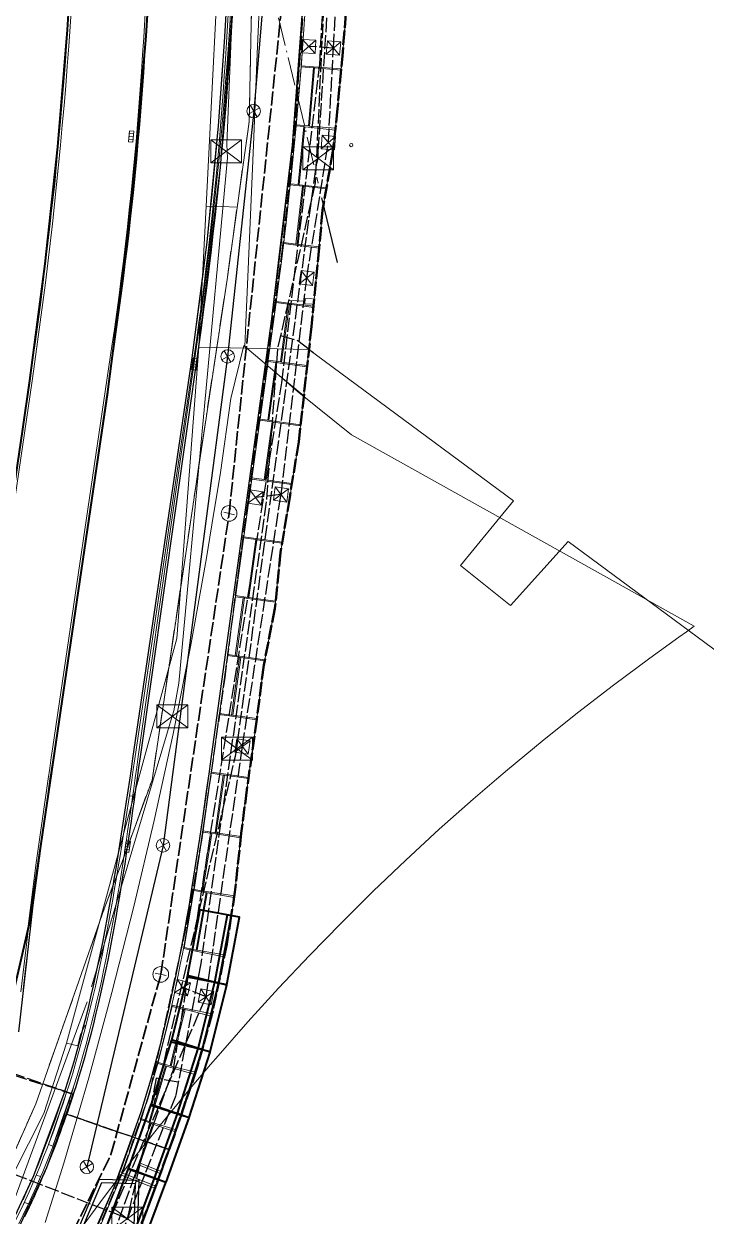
# Model space of a CAD drawing. Header units: metres. Extents: x 105014 to 106600, y 111320 to 118425.
# Drawn here: x 105698.1 to 105759.1, y 113807.8 to 113914.2 of the extents above; entities that cross this region are included whole.
import ezdxf

# ---------------------------------------------------------------- set-up
doc = ezdxf.new("R2010")
doc.units = ezdxf.units.M
doc.linetypes.add('DASHDOT', pattern=[3.556, 2.54, -0.508, 0, -0.508])
doc.linetypes.add('DASHED', pattern=[1.524, 1.27, -0.254])
for name, color, linetype, lineweight in [('00-BASE-LIMITE', 7, 'DASHED', 50), ('00-BASE-UE', 42, 'DASHED', 25), ('10-PAV-CALZADA-BRT', 12, 'CONTINUOUS', 30), ('10-PAV-CALZADA-MIXTA', 8, 'CONTINUOUS', 30), ('10-PAV-ESTACION-TM', 1, 'CONTINUOUS', 40), ('10-PAV-SARDINEL', 252, 'CONTINUOUS', 13), ('20-EP-ZONA-DURA', 253, 'CONTINUOUS', 13), ('20-EP-ZONA-VERDE', 84, 'CONTINUOUS', 13), ('30-RED-ENEL-NODOS', 11, 'CONTINUOUS', 13), ('30-RED-ENEL-PROY', 1, 'DASHED', 25), ('30-RED-ETB-CAMARA', 151, 'CONTINUOUS', 13), ('30-RED-ETB-EXIST', 145, 'CONTINUOUS', 13), ('30-RED-ETB-PROY', 5, 'DASHED', 25), ('30-RED-MOVISTAR-PROY', 4, 'DASHED', 25), ('30-RED-VANTI-EXIST', 52, 'CONTINUOUS', 13), ('30-RED-VANTI-PROY', 2, 'DASHED', 25), ('30-RED-VANTI-RETIRO', 8, 'DASHDOT', 13), ('35-RH-ACUE-DOMICILIARIA', 152, 'CONTINUOUS', 9), ('35-RH-ACUE-MENOR-EXIST', 151, 'CONTINUOUS', 13), ('35-RH-ACUE-MENOR-PROY', 5, 'DASHED', 25), ('35-RH-ACUE-PJ-POZOS', 30, 'CONTINUOUS', 30), ('35-RH-PLUV-COLECTOR', 96, 'CONTINUOUS', 30), ('35-RH-PLUV-NODOS', 94, 'CONTINUOUS', 13), ('35-RH-PLUV-RETIRO', 8, 'DASHDOT', 13), ('36-RH-SAN-COLECTOR-PROY', 6, 'DASHED', 35), ('36-RH-SAN-POZOS', 216, 'CONTINUOUS', 13), ('50-EST-MURO-CONTENCION', 34, 'CONTINUOUS', 40), ('60-PREDIAL-LOTE', 42, 'CONTINUOUS', 13)]:
    doc.layers.add(name, color=color, linetype=linetype, lineweight=lineweight)

# ---------------------------------------------------------------- blocks, each defined once
blk = doc.blocks.new('CAM_ETB_T_13')
for p, q in [((-1.375, -1.025), (1.375, 1.025)), ((-1.375, 1.025), (1.375, -1.025))]:
    blk.add_line(p, q)
blk.add_lwpolyline([(-1.375, -1.025), (1.375, -1.025), (1.375, 1.025), (-1.375, 1.025)], close=True)
blk = doc.blocks.new('CAJA_ENEL')
for p, q in [((-0.6, -0.6), (0.6, 0.6)), ((-0.6, 0.6), (0.6, -0.6))]:
    blk.add_line(p, q)
blk.add_lwpolyline([(-0.6, -0.6), (0.6, -0.6), (0.6, 0.6), (-0.6, 0.6)], close=True)
blk = doc.blocks.new('POSTE')
blk.add_circle((0, 0), 0.15)
blk = doc.blocks.new('POZO_SAN')
for p, q in [((-0.5, 0), (0.5, 0)), ((0, -0.5), (0, 0.5))]:
    blk.add_line(p, q)
blk.add_circle((0, 0), 0.7)
blk = doc.blocks.new('SUMIDERO')
for p, q in [((-0.25, -0.2), (-0.25, 0.2)), ((0, -0.2), (0, 0.2)), ((0.25, -0.2), (0.25, 0.2))]:
    blk.add_line(p, q)
blk.add_lwpolyline([(-0.5, -0.2), (0.5, -0.2), (0.5, 0.2), (-0.5, 0.2)], close=True)
blk = doc.blocks.new('POZO_PLUV')
for p, q in [((-0.42, -0.42), (0.42, 0.42)), ((-0.42, 0.42), (0.42, -0.42))]:
    blk.add_line(p, q)
blk.add_circle((0, 0), 0.6)

msp = doc.modelspace()

# ---------------------------------------------------------------- linework, layer by layer
at = {"layer": '00-BASE-LIMITE'}
msp.add_lwpolyline([(105727.1429, 113918.1135), (105726.6053, 113911.6335), (105726.1461, 113906.6219), (105725.7383, 113902.8387), (105724.8101, 113897.5447), (105724.5071, 113894.1951), (105723.8253, 113887.1743), (105722.6783, 113876.8771), (105721.8709, 113871.9149), (105721.0553, 113867.0123), (105720.5553, 113862.0175), (105719.5629, 113856.9483), (105718.9413, 113852.1437), (105718.0449, 113845.8215), (105717.5511, 113841.9709), (105716.9811, 113836.6931), (105716.6519, 113834.5839), (105716.2593, 113832.0679), (105714.9609, 113825.9069), (105713.5601, 113820.9167), (105711.5219, 113814.8881), (105709.6445, 113809.7547), (105707.6327, 113804.4377)], dxfattribs=at)
at = {"layer": '00-BASE-UE'}
for points in [[(105727.1429, 113918.1135), (105726.6053, 113911.6335), (105726.1461, 113906.6219), (105725.7383, 113902.8387), (105724.8101, 113897.5447), (105724.5071, 113894.1951), (105723.8253, 113887.1743), (105722.6783, 113876.8771), (105721.8709, 113871.9149), (105721.0553, 113867.0123), (105720.5553, 113862.0175), (105719.5629, 113856.9483), (105718.9413, 113852.1437), (105718.0449, 113845.8215), (105717.5511, 113841.9709), (105716.9811, 113836.6931), (105716.6519, 113834.5839), (105716.2593, 113832.0679), (105714.9609, 113825.9069), (105713.5601, 113820.9167), (105711.5219, 113814.8881), (105711.1043, 113813.7463), (105707.8509, 113814.8687), (105701.9857, 113816.8921), (105701.9427, 113816.9069), (105702.5373, 113818.6903), (105689.0263, 113823.3099)], [(105697.1671, 113820.4127), (105701.7799, 113818.9333), (105702.5373, 113818.6903), (105701.9427, 113816.9069), (105701.9857, 113816.8921), (105707.8509, 113814.8687), (105711.1043, 113813.7463), (105710.4341, 113811.9139), (105709.6445, 113809.7547), (105707.6327, 113804.4377)]]:
    msp.add_lwpolyline(points, dxfattribs=at)
at = {"layer": '10-PAV-CALZADA-BRT'}
for points in [[(105697.6935, 113824.2553), (105698.9661, 113835.5368), (105700.5033, 113846.7853), (105700.6453, 113847.7407), (105700.7865, 113848.6955), (105700.9277, 113849.6517), (105706.1985, 113885.3823), (105707.4977, 113895.2651), (105708.485, 113905.184), (105709.0377, 113912.9345), (105709.3913, 113918.9298)], [(105716.38, 113918.5322), (105716.0255, 113912.5223), (105715.4983, 113905.0559), (105714.4775, 113894.6893), (105713.1235, 113884.3609), (105707.8527, 113848.6297), (105707.7111, 113847.6711), (105707.5693, 113846.7115), (105707.4267, 113845.7525), (105707.2827, 113844.7911), (105707.1373, 113843.8289), (105706.9901, 113842.8657), (105706.8407, 113841.9015), (105706.6887, 113840.9365), (105706.5337, 113839.9709), (105706.3757, 113839.0045), (105706.2141, 113838.0373), (105706.0485, 113837.0697), (105705.8789, 113836.1015), (105705.7045, 113835.1329), (105705.5253, 113834.1641), (105705.3407, 113833.1949), (105705.1505, 113832.2257), (105704.9545, 113831.2563), (105704.7521, 113830.2869), (105704.5431, 113829.3179), (105704.3271, 113828.3491), (105704.1039, 113827.3807), (105703.8727, 113826.4127), (105703.6339, 113825.4455), (105703.3865, 113824.4793), (105703.1305, 113823.5139), (105702.8655, 113822.5497), (105702.5911, 113821.5869), (105702.3069, 113820.6257), (105702.0129, 113819.6663), (105701.7115, 113818.7179), (105699.0019, 113811.4031), (105695.692, 113804.3396)], [(105702.2923, 113917.4565), (105700.8668, 113899.8544), (105698.6725, 113882.3315), (105693.5575, 113847.6563)]]:
    msp.add_lwpolyline(points, dxfattribs=at)
at = {"layer": '10-PAV-CALZADA-MIXTA'}
for points in [[(105723.2638, 113918.9027), (105722.0794, 113903.3392), (105720.2589, 113887.8373), (105714.7423, 113847.9323), (105714.6765, 113847.4701), (105714.1065, 113843.4969), (105713.8117, 113841.4905), (105713.2969, 113838.1411), (105712.8541, 113835.4411), (105712.2773, 113832.1947), (105711.7203, 113829.3373), (105711.0281, 113826.1295), (105710.3249, 113823.2031), (105709.4707, 113820.0243), (105708.5815, 113817.0721), (105706.1745, 113810.3752), (105703.2793, 113803.8744), (105691.5191, 113785.2879)], [(105696.9613, 113805.1458), (105700.1888, 113812.1383), (105702.8067, 113819.3811), (105703.0915, 113820.3059), (105703.3667, 113821.2337), (105703.6325, 113822.1643), (105703.8893, 113823.0973), (105704.1373, 113824.0327), (105704.3769, 113824.9703), (105704.6083, 113825.9101), (105704.8319, 113826.8515), (105705.0479, 113827.7949), (105705.2569, 113828.7397), (105705.4589, 113829.6863), (105705.6543, 113830.6341), (105705.8435, 113831.5831), (105706.0267, 113832.5333), (105706.2043, 113833.4847), (105706.3767, 113834.4369), (105706.5441, 113835.3901), (105706.7069, 113836.3441), (105706.8653, 113837.2987), (105707.0197, 113838.2541), (105707.1705, 113839.2099), (105707.3181, 113840.1663), (105707.4627, 113841.1233), (105707.6045, 113842.0805), (105707.7441, 113843.0381), (105707.8817, 113843.9961), (105708.0175, 113844.9543), (105708.1521, 113845.9125), (105708.2857, 113846.8711), (105708.4187, 113847.8297), (105708.5489, 113848.7726), (105708.5512, 113848.7883), (105713.7543, 113885.3385), (105715.6816, 113901.3319), (105716.9203, 113917.3933)]]:
    msp.add_lwpolyline(points, dxfattribs=at)
at = {"layer": '10-PAV-ESTACION-TM'}
msp.add_lwpolyline([(105695.3293, 113819.8207), (105688.5539, 113821.5799), (105691.2331, 113831.8989), (105698.0433, 113877.9922), (105698.6851, 113882.3353), (105700.0509, 113892.743), (105701.1732, 113903.1797), (105702.0515, 113913.6398), (105702.6851, 113924.1177), (105705.6877, 113975.0209), (105706.3231, 113985.7911), (105706.3237, 113985.8021), (105713.3115, 113985.3899), (105712.6755, 113974.6087), (105709.6729, 113923.7023), (105709.0156, 113913.0763), (105708.118, 113902.4681), (105706.9805, 113891.8829), (105705.6037, 113881.3261), (105705.596, 113881.2736), (105704.8585, 113876.2769), (105698.5826, 113833.7524), (105695.3293, 113819.8207)], close=True, dxfattribs=at)
at = {"layer": '10-PAV-SARDINEL'}
for points in [[(105697.8662, 113827.8228), (105698.5826, 113833.7524), (105698.5069, 113833.4281), (105698.5371, 113833.6827), (105698.7677, 113835.5616), (105699.0056, 113837.4395), (105699.2509, 113839.3166), (105699.5036, 113841.1927), (105699.7636, 113843.0677), (105700.0309, 113844.9417), (105700.3055, 113846.8145), (105700.4475, 113847.7701), (105700.5887, 113848.7248), (105700.7298, 113849.6809), (105706.0006, 113885.4113), (105706.2206, 113886.9283), (105706.4333, 113888.4461), (105706.6386, 113889.9648), (105706.8365, 113891.4847), (105707.0248, 113892.981), (105707.027, 113893.0053), (105707.0284, 113893.0156), (105707.2102, 113894.5269), (105707.386, 113896.0498), (105707.5544, 113897.5728), (105707.7155, 113899.0969), (105707.8691, 113900.6218), (105708.0154, 113902.1474), (105708.1542, 113903.6738), (105708.2857, 113905.2007), (105708.4115, 113906.7487), (105708.5295, 113908.2973), (105708.64, 113909.8464), (105708.7428, 113911.3962), (105708.8381, 113912.9466), (105709.1916, 113918.9416)], [(105709.3913, 113918.9298), (105709.0377, 113912.9345), (105708.9424, 113911.3834), (105708.8395, 113909.8327), (105708.7289, 113908.2826), (105708.6108, 113906.733), (105708.485, 113905.184), (105708.3534, 113903.6561), (105708.2145, 113902.1288), (105708.0681, 113900.6022), (105707.9144, 113899.0764), (105707.7532, 113897.5513), (105707.5847, 113896.027), (105707.4088, 113894.5035), (105707.2255, 113892.9809), (105707.0348, 113891.4593), (105706.8368, 113889.9385), (105706.6314, 113888.4188), (105706.4186, 113886.9), (105706.1985, 113885.3823), (105700.9277, 113849.6517), (105700.7865, 113848.6955), (105700.6453, 113847.7407), (105700.5033, 113846.7853), (105700.2288, 113844.9131), (105699.9616, 113843.0398), (105699.7017, 113841.1656), (105699.4491, 113839.2903), (105699.2039, 113837.414), (105698.9661, 113835.5368), (105698.9661, 113835.5368), (105698.7356, 113833.6587), (105698.5125, 113831.7797), (105698.2967, 113829.8998), (105698.0883, 113828.0191)], [(105716.5797, 113918.5204), (105716.2252, 113912.5103), (105716.1335, 113911.0154), (105716.035, 113909.5207), (105715.9294, 113908.0265), (105715.817, 113906.5328), (105715.6977, 113905.0395), (105715.5623, 113903.4416), (105715.419, 113901.8443), (105715.2677, 113900.2479), (105715.1086, 113898.6522), (105714.9416, 113897.0573), (105714.7667, 113895.4632), (105714.5839, 113893.87), (105714.3932, 113892.2777), (105714.1945, 113890.6864), (105713.988, 113889.0962), (105713.7737, 113887.5069), (105713.5514, 113885.9188), (105713.3214, 113884.332), (105708.0506, 113848.6005), (105707.909, 113847.6419), (105707.7672, 113846.6822), (105707.6245, 113845.723), (105707.4805, 113844.7614), (105707.3351, 113843.7989), (105707.1878, 113842.8353), (105707.0383, 113841.8707), (105706.8863, 113840.9051), (105706.7312, 113839.9389), (105706.5731, 113838.9719), (105706.4113, 113838.004), (105706.2456, 113837.0356), (105706.0758, 113836.0666), (105705.9013, 113835.097), (105705.7219, 113834.1272), (105705.5371, 113833.157), (105705.3467, 113832.1867), (105705.1504, 113831.2161), (105704.9478, 113830.2454), (105704.7385, 113829.2751), (105704.5222, 113828.3049), (105704.2986, 113827.335), (105704.0671, 113826.3655), (105703.8279, 113825.3968), (105703.58, 113824.4289), (105703.3236, 113823.4618), (105703.0581, 113822.4958), (105702.7832, 113821.5312), (105702.4984, 113820.5681), (105702.2038, 113819.6067), (105701.9018, 113818.6564), (105701.6378, 113817.8532), (105701.3666, 113817.0526), (105701.0882, 113816.2544), (105700.8027, 113815.4587), (105700.5099, 113814.6657), (105700.2101, 113813.8754), (105699.903, 113813.0877), (105699.589, 113812.3029), (105699.2678, 113811.5209), (105698.9396, 113810.7419), (105698.6044, 113809.9659), (105698.2621, 113809.1928), (105697.913, 113808.423)], [(105698.0796, 113809.2746), (105698.4211, 113810.046), (105698.7556, 113810.8203), (105699.0831, 113811.5977), (105699.4036, 113812.378), (105699.717, 113813.1611), (105700.0234, 113813.9471), (105700.3226, 113814.7358), (105700.6148, 113815.5271), (105700.8997, 113816.3211), (105701.1775, 113817.1176), (105701.4481, 113817.9165), (105701.7115, 113818.7179), (105702.0129, 113819.6663), (105702.3069, 113820.6257), (105702.5911, 113821.5869), (105702.8655, 113822.5497), (105703.1305, 113823.5139), (105703.3865, 113824.4793), (105703.6339, 113825.4455), (105703.8727, 113826.4127), (105704.1039, 113827.3807), (105704.3271, 113828.3491), (105704.5431, 113829.3179), (105704.7521, 113830.2869), (105704.9545, 113831.2563), (105705.1505, 113832.2257), (105705.3407, 113833.1949), (105705.5253, 113834.1641), (105705.7045, 113835.1329), (105705.8789, 113836.1015), (105706.0485, 113837.0697), (105706.2141, 113838.0373), (105706.3757, 113839.0045), (105706.5337, 113839.9709), (105706.6887, 113840.9365), (105706.8407, 113841.9015), (105706.9901, 113842.8657), (105707.1373, 113843.8289), (105707.2827, 113844.7911), (105707.4267, 113845.7525), (105707.5693, 113846.7115), (105707.7111, 113847.6711), (105707.8527, 113848.6297), (105713.1235, 113884.3609), (105713.3534, 113885.947), (105713.5755, 113887.5341), (105713.7897, 113889.1224), (105713.9961, 113890.7117), (105714.1946, 113892.302), (105714.3852, 113893.8933), (105714.5679, 113895.4855), (105714.7427, 113897.0786), (105714.9096, 113898.6725), (105715.0686, 113900.2672), (105715.2198, 113901.8627), (105715.363, 113903.459), (105715.4983, 113905.0559), (105715.6176, 113906.5482), (105715.7299, 113908.041), (105715.8354, 113909.5343), (105715.9339, 113911.0281), (105716.0255, 113912.5223), (105716.38, 113918.5322)], [(105693.5575, 113847.6563), (105698.6725, 113882.3315), (105698.9264, 113884.0793), (105699.1727, 113885.8281), (105699.4113, 113887.578), (105699.6422, 113889.329), (105699.8655, 113891.0809), (105700.0811, 113892.8338), (105700.2891, 113894.5877), (105700.4893, 113896.3424), (105700.6819, 113898.098), (105700.8668, 113899.8544), (105701.044, 113901.6116), (105701.2135, 113903.3695), (105701.3753, 113905.1282), (105701.5295, 113906.8876), (105701.6759, 113908.6476), (105701.8146, 113910.4083), (105701.9456, 113912.1695), (105702.0689, 113913.9314), (105702.1844, 113915.6937)], [(105702.384, 113915.6811), (105702.2685, 113913.9179), (105702.1451, 113912.1551), (105702.014, 113910.3931), (105701.8753, 113908.6315), (105701.7288, 113906.8706), (105701.5745, 113905.1103), (105701.4127, 113903.3508), (105701.2431, 113901.592), (105701.0658, 113899.8339), (105700.8808, 113898.0767), (105700.6881, 113896.3202), (105700.4878, 113894.5646), (105700.2797, 113892.8098), (105700.064, 113891.0561), (105699.8406, 113889.3033), (105699.6096, 113887.5515), (105699.3708, 113885.8007), (105699.1244, 113884.051), (105698.8704, 113882.3025), (105693.7554, 113847.6271)], [(105698.061, 113807.8212), (105698.2664, 113808.2569), (105698.4683, 113808.6914), (105698.669, 113809.1293), (105698.8663, 113809.5659), (105699.0623, 113810.0059), (105699.2549, 113810.4446), (105699.4462, 113810.8867), (105699.6341, 113811.3274), (105699.8206, 113811.7716), (105700.0038, 113812.2143), (105700.1856, 113812.6604), (105700.3639, 113813.1047), (105700.541, 113813.553), (105700.7147, 113813.9996), (105700.8869, 113814.4494), (105701.0558, 113814.8978), (105701.2231, 113815.3495), (105701.3872, 113815.7997), (105701.5497, 113816.2531), (105701.709, 113816.705), (105701.8666, 113817.1602), (105702.021, 113817.6138), (105702.1738, 113818.0706), (105702.3234, 113818.5258), (105702.4713, 113818.9842), (105702.6158, 113819.4408), (105702.9002, 113820.3642), (105703.1747, 113821.2896), (105703.4401, 113822.2188), (105703.6963, 113823.1495), (105703.9438, 113824.0831), (105704.1829, 113825.019), (105704.4139, 113825.9571), (105704.6371, 113826.8969), (105704.8528, 113827.8388), (105705.0615, 113828.7822), (105705.2632, 113829.7274), (105705.4583, 113830.6739), (105705.6473, 113831.6216), (105705.8302, 113832.5706), (105706.0077, 113833.5213), (105706.1798, 113834.472), (105706.3471, 113835.4242), (105706.5097, 113836.3773), (105706.668, 113837.331), (105706.8222, 113838.2857), (105706.9729, 113839.2408), (105707.1204, 113840.1965), (105707.2649, 113841.1529), (105707.4067, 113842.1096), (105707.5462, 113843.0668), (105707.6837, 113844.0244), (105707.8195, 113844.9823), (105707.954, 113845.9402), (105708.0876, 113846.8987), (105708.2206, 113847.8572), (105708.3509, 113848.8008), (105708.3533, 113848.8169), (105713.5563, 113885.3665), (105713.7914, 113887.0453), (105714.0189, 113888.7249), (105714.2388, 113890.4055), (105714.4511, 113892.087), (105714.6558, 113893.7695), (105714.8529, 113895.453), (105715.0422, 113897.1371), (105715.2242, 113898.8224), (105715.3984, 113900.5083), (105715.565, 113902.195), (105715.7239, 113903.8825), (105715.8753, 113905.5706), (105716.019, 113907.2595), (105716.155, 113908.9489), (105716.2834, 113910.639), (105716.4042, 113912.3296), (105716.5173, 113914.0207), (105716.6228, 113915.7123)], [(105716.8224, 113915.7003), (105716.7169, 113914.0078), (105716.6037, 113912.3157), (105716.4829, 113910.6242), (105716.3544, 113908.9333), (105716.2183, 113907.2429), (105716.0745, 113905.5532), (105715.9231, 113903.8641), (105715.764, 113902.1758), (105715.5973, 113900.4882), (105715.423, 113898.8013), (105715.2411, 113897.1153), (105715.0515, 113895.4301), (105714.8543, 113893.7458), (105714.6495, 113892.0624), (105714.4371, 113890.3799), (105714.2171, 113888.6984), (105713.9895, 113887.0179), (105713.7543, 113885.3385), (105708.5512, 113848.7883), (105708.5489, 113848.7726), (105708.4187, 113847.8297), (105708.2857, 113846.8711), (105708.1521, 113845.9125), (105708.0175, 113844.9543), (105707.8817, 113843.9961), (105707.7441, 113843.0381), (105707.6045, 113842.0805), (105707.4627, 113841.1233), (105707.3181, 113840.1663), (105707.1705, 113839.2099), (105707.0197, 113838.2541), (105706.8653, 113837.2987), (105706.7069, 113836.3441), (105706.5441, 113835.3901), (105706.3767, 113834.4369), (105706.2043, 113833.4847), (105706.0267, 113832.5333), (105705.8435, 113831.5831), (105705.6543, 113830.6341), (105705.4589, 113829.6863), (105705.2569, 113828.7397), (105705.0479, 113827.7949), (105704.8319, 113826.8515), (105704.6083, 113825.9101), (105704.3769, 113824.9703), (105704.1373, 113824.0327), (105703.8893, 113823.0973), (105703.6325, 113822.1643), (105703.3667, 113821.2337), (105703.0915, 113820.3059), (105702.8067, 113819.3811), (105702.6617, 113818.9233), (105702.5135, 113818.4639), (105702.3636, 113818.0076), (105702.2105, 113817.5498), (105702.0558, 113817.0952), (105701.8978, 113816.6391), (105701.7382, 113816.1861), (105701.5753, 113815.7317), (105701.4108, 113815.2805), (105701.2431, 113814.8278), (105701.0738, 113814.3785), (105700.9013, 113813.9276), (105700.7272, 113813.48), (105700.5498, 113813.031), (105700.371, 113812.5854), (105700.1888, 113812.1383), (105700.0052, 113811.6946), (105699.8183, 113811.2495), (105699.63, 113810.8078), (105699.4383, 113810.3647), (105699.2452, 113809.925), (105699.0488, 113809.484), (105698.851, 113809.0464), (105698.6499, 113808.6075), (105698.4475, 113808.1721), (105698.2417, 113807.7354)], [(105705.0407, 113807.6726), (105705.373, 113808.4412), (105705.6987, 113809.2127), (105706.0176, 113809.987), (105706.3298, 113810.764), (105706.6352, 113811.5438), (105706.9338, 113812.3261), (105707.2256, 113813.111), (105707.5105, 113813.8985), (105707.7886, 113814.6884), (105708.0598, 113815.4806), (105708.3241, 113816.2752), (105708.5815, 113817.0721), (105708.8124, 113817.8075), (105709.0376, 113818.5447), (105709.257, 113819.2837), (105709.4707, 113820.0243), (105709.6929, 113820.8167), (105709.9093, 113821.6106), (105710.12, 113822.4061), (105710.3249, 113823.2031), (105710.5074, 113823.9331), (105710.6854, 113824.6642), (105710.859, 113825.3963), (105711.0281, 113826.1295), (105711.2078, 113826.93), (105711.3831, 113827.7315), (105711.5539, 113828.5339), (105711.7203, 113829.3373), (105711.9116, 113830.2887), (105712.0973, 113831.2411), (105712.2773, 113832.1947), (105712.4752, 113833.2758), (105712.6674, 113834.358), (105712.8541, 113835.4411), (105713.0792, 113836.7905), (105713.2969, 113838.1411), (105713.558, 113839.8152), (105713.8117, 113841.4905), (105713.9602, 113842.4935), (105714.1065, 113843.4969), (105714.3926, 113845.4833), (105714.6765, 113847.4701), (105714.7423, 113847.9323), (105720.2589, 113887.8373), (105720.4925, 113889.5559), (105720.7183, 113891.2755), (105720.9362, 113892.9962), (105721.1464, 113894.7178), (105721.3486, 113896.4403), (105721.5431, 113898.1638), (105721.7297, 113899.8881), (105721.9085, 113901.6133), (105722.0794, 113903.3392), (105722.2424, 113905.0659), (105722.3976, 113906.7934), (105722.545, 113908.5215), (105722.6845, 113910.2503), (105722.8161, 113911.9797), (105722.9398, 113913.7097), (105723.0557, 113915.4402)], [(105723.2553, 113915.4273), (105723.1394, 113913.6959), (105723.0156, 113911.965), (105722.8839, 113910.2347), (105722.7443, 113908.505), (105722.5969, 113906.776), (105722.4416, 113905.0476), (105722.2785, 113903.32), (105722.1075, 113901.5932), (105721.9286, 113899.8671), (105721.7419, 113898.1419), (105721.5474, 113896.4175), (105721.345, 113894.6941), (105721.1347, 113892.9715), (105720.9167, 113891.25), (105720.6908, 113889.5295), (105720.4571, 113887.8102), (105714.9404, 113847.9045), (105714.8745, 113847.4419), (105714.5906, 113845.455), (105714.3045, 113843.4682), (105714.1581, 113842.4645), (105714.0095, 113841.4609), (105713.7557, 113839.7849), (105713.4945, 113838.1098), (105713.2766, 113836.7582), (105713.0513, 113835.4077), (105712.8644, 113834.3234), (105712.672, 113833.2403), (105712.4739, 113832.1582), (105712.2937, 113831.2035), (105712.1078, 113830.2498), (105711.9163, 113829.2973), (105711.7497, 113828.4929), (105711.5786, 113827.6893), (105711.4031, 113826.8868), (105711.2231, 113826.0852), (105711.0538, 113825.3508), (105710.8799, 113824.6174), (105710.7016, 113823.8852), (105710.5188, 113823.154), (105710.3135, 113822.3556), (105710.1024, 113821.5587), (105709.8856, 113820.7634), (105709.6631, 113819.9696), (105709.449, 113819.2275), (105709.2291, 113818.4871), (105709.0035, 113817.7484), (105708.7721, 113817.0114), (105708.5142, 113816.213), (105708.2493, 113815.4167), (105707.9776, 113814.6228), (105707.6989, 113813.8313), (105707.4134, 113813.0423), (105707.1209, 113812.2556), (105706.8217, 113811.4716), (105706.5157, 113810.6903), (105706.2029, 113809.9116), (105705.8833, 113809.1357), (105705.557, 113808.3626), (105705.2239, 113807.5924)]]:
    msp.add_lwpolyline(points, dxfattribs=at)
at = {"layer": '20-EP-ZONA-DURA'}
for points in [[(105716.6228, 113915.7123), (105716.5173, 113914.0207), (105716.4042, 113912.3296), (105716.2834, 113910.639), (105716.155, 113908.9489), (105716.019, 113907.2595), (105715.8753, 113905.5706), (105715.7239, 113903.8825), (105715.565, 113902.195), (105715.3984, 113900.5083), (105715.2242, 113898.8224), (105715.0422, 113897.1371), (105714.8529, 113895.453), (105714.6558, 113893.7695), (105714.4511, 113892.087), (105714.2388, 113890.4055), (105714.0189, 113888.7249), (105713.7914, 113887.0453), (105713.5563, 113885.3665), (105708.3533, 113848.8169), (105708.3509, 113848.8008), (105708.2206, 113847.8572), (105708.0876, 113846.8987), (105707.954, 113845.9402), (105707.954, 113845.9402), (105707.8589, 113845.2621), (105707.5617, 113845.3037), (105707.6245, 113845.723), (105707.7672, 113846.6822), (105707.909, 113847.6419), (105708.0506, 113848.6005), (105713.3214, 113884.332), (105713.5514, 113885.9188), (105713.7737, 113887.5069), (105713.988, 113889.0962), (105714.1945, 113890.6864), (105714.3932, 113892.2777), (105714.5839, 113893.87), (105714.7667, 113895.4632), (105714.9416, 113897.0573), (105715.1086, 113898.6522), (105715.2677, 113900.2479), (105715.419, 113901.8443), (105715.5623, 113903.4416), (105715.6977, 113905.0395), (105715.817, 113906.5328), (105715.9294, 113908.0265), (105716.035, 113909.5207), (105716.1335, 113911.0154), (105716.2252, 113912.5103), (105716.5797, 113918.5204)], [(105704.8543, 113806.6671), (105706.8638, 113811.4632), (105706.8638, 113811.4632), (105709.843, 113810.2975), (105709.6445, 113809.7547), (105707.6327, 113804.4377)]]:
    msp.add_lwpolyline(points, dxfattribs=at)
for points in [[(105726.6053, 113911.6335), (105726.4703, 113910.1597), (105723.9949, 113910.3353), (105722.8995, 113910.4281), (105723.0156, 113911.965), (105723.1394, 113913.6959), (105723.2553, 113915.4273), (105723.2657, 113915.6001), (105724.3629, 113915.5223), (105726.9129, 113915.3413), (105726.6053, 113911.6335)], [(105726.1461, 113906.6219), (105725.955, 113904.8491), (105723.6465, 113905.0459), (105724.0857, 113910.2273), (105726.458, 113910.0261), (105726.1461, 113906.6219)], [(105725.1425, 113899.4407), (105725.1537, 113899.5401), (105723.0255, 113899.7801), (105722.7273, 113899.8137), (105723.2383, 113904.9843), (105723.5369, 113904.9547), (105725.9371, 113904.6829), (105725.7383, 113902.8387), (105725.1425, 113899.4407)], [(105725.1425, 113899.4407), (105724.8101, 113897.5447), (105724.5133, 113894.2641), (105722.5305, 113894.5018), (105723.1133, 113899.6695), (105725.1425, 113899.4407)], [(105724.5027, 113894.1498), (105723.9999, 113888.9719), (105721.7639, 113889.2557), (105720.6745, 113889.4055), (105720.6908, 113889.5295), (105720.9167, 113891.25), (105721.1347, 113892.9715), (105721.3279, 113894.5527), (105722.4185, 113894.4143), (105724.5027, 113894.1498)], [(105723.8253, 113887.1743), (105723.4358, 113883.6773), (105721.1405, 113883.9916), (105721.8489, 113889.1431), (105723.9879, 113888.8491), (105723.8253, 113887.1743)], [(105723.4244, 113883.5749), (105722.8485, 113878.4049), (105720.3157, 113878.7551), (105720.0185, 113878.7961), (105720.7305, 113883.9471), (105721.0277, 113883.9061), (105723.4244, 113883.5749)], [(105722.6783, 113876.8771), (105722.0738, 113873.1619), (105719.6885, 113873.4915), (105720.4005, 113878.6425), (105722.8374, 113878.3055), (105722.6783, 113876.8771)], [(105721.8709, 113871.9149), (105721.2081, 113867.9309), (105718.8641, 113868.2549), (105717.7745, 113868.4057), (105718.4865, 113873.5567), (105719.5763, 113873.4059), (105722.0577, 113873.0629), (105721.8709, 113871.9149)], [(105721.0553, 113867.0123), (105720.6198, 113862.6619), (105718.2369, 113862.9913), (105718.9491, 113868.1423), (105721.1917, 113867.8323), (105721.0553, 113867.0123)], [(105720.5553, 113862.0175), (105719.66, 113857.4441), (105717.4125, 113857.7549), (105717.1155, 113857.7959), (105717.8275, 113862.9469), (105718.1247, 113862.9059), (105720.6098, 113862.5623), (105720.5553, 113862.0175)], [(105719.5629, 113856.9483), (105718.9475, 113852.1921), (105716.7853, 113852.4911), (105717.4975, 113857.6421), (105719.6408, 113857.3459), (105719.5629, 113856.9483)], [(105706.8638, 113811.4632), (105706.8247, 113811.4796), (105707.1209, 113812.2556), (105707.4134, 113813.0423), (105707.6989, 113813.8313), (105707.9776, 113814.6228), (105708.2493, 113815.4167), (105708.5142, 113816.213), (105708.7721, 113817.0114), (105709.0035, 113817.7484), (105709.2291, 113818.4871), (105709.449, 113819.2275), (105709.6631, 113819.9696), (105709.8856, 113820.7634), (105710.1024, 113821.5587), (105710.3135, 113822.3556), (105710.5188, 113823.154), (105710.7016, 113823.8852), (105710.8799, 113824.6174), (105711.0538, 113825.3508), (105711.2231, 113826.0852), (105711.4031, 113826.8868), (105711.5786, 113827.6893), (105711.7497, 113828.4929), (105711.9163, 113829.2973), (105712.1078, 113830.2498), (105712.2937, 113831.2035), (105712.4739, 113832.1582), (105712.672, 113833.2403), (105712.8644, 113834.3234), (105713.0513, 113835.4077), (105713.2766, 113836.7582), (105713.4945, 113838.1098), (105713.7557, 113839.7849), (105714.0095, 113841.4609), (105714.1581, 113842.4645), (105714.3045, 113843.4682), (105714.5906, 113845.455), (105714.8745, 113847.4419), (105714.9404, 113847.9045), (105715.5835, 113852.5563), (105716.6731, 113852.4057), (105718.9341, 113852.0931), (105718.2042, 113846.9445), (105715.9609, 113847.2547), (105714.8719, 113847.4077), (105714.8579, 113847.3087), (105714.1361, 113842.1714), (105714.1215, 113842.0725), (105713.344, 113836.9547), (105713.3275, 113836.8561), (105712.4448, 113831.7647), (105712.4247, 113831.6667), (105713.5025, 113831.4465), (105716.0199, 113830.9319), (105714.9609, 113825.9069), (105714.9433, 113825.8445), (105712.4613, 113826.3521), (105711.3949, 113826.6135), (105711.3711, 113826.5165), (105710.1435, 113821.5181), (105710.1463, 113821.5173), (105710.1177, 113821.4215), (105710.1161, 113821.4151), (105708.6519, 113816.4925), (105708.6573, 113816.4912), (105708.6241, 113816.3981), (105706.9359, 113811.6497), (105706.8638, 113811.4632)], [(105717.5201, 113841.6837), (105715.3223, 113841.9924), (105716.0457, 113847.1419), (105718.1894, 113846.8407), (105718.0449, 113845.8215), (105717.5511, 113841.9709), (105717.5201, 113841.6837)], [(105717.5201, 113841.6837), (105716.9811, 113836.6931), (105716.9331, 113836.3857), (105714.4273, 113836.7665), (105714.1316, 113836.8178), (105714.9117, 113841.9524), (105715.2083, 113841.9073), (105717.5049, 113841.5585), (105717.5201, 113841.6837)], [(105716.9331, 113836.3857), (105716.6519, 113834.5839), (105716.2593, 113832.0679), (105716.0562, 113831.1041), (105713.6181, 113831.5278), (105714.5083, 113836.6509), (105716.9079, 113836.2339), (105716.9331, 113836.3857)], [(105713.5601, 113820.9167), (105713.4692, 113820.6477), (105711.2955, 113821.1811), (105712.5341, 113826.2311), (105714.8897, 113825.6535), (105713.5601, 113820.9167)], [(105713.4014, 113820.4471), (105711.7348, 113815.5177), (105709.6919, 113816.1243), (105709.4081, 113816.2253), (105710.8823, 113821.1946), (105711.1699, 113821.1093), (105713.4014, 113820.4471)], [(105711.5219, 113814.8881), (105710.3927, 113811.8005), (105708.5199, 113812.5333), (105709.7521, 113815.9967), (105711.6664, 113815.3156), (105711.5219, 113814.8881)], [(105710.3239, 113811.6125), (105709.9116, 113810.4852), (105708.0503, 113811.2137), (105708.4527, 113812.3449), (105710.3239, 113811.6125)], [(105698.669, 113809.1293), (105698.5621, 113808.8953), (105698.1927, 113809.0383), (105698.2621, 113809.1928), (105698.6044, 113809.9659), (105698.9396, 113810.7419), (105699.2455, 113811.468), (105699.6382, 113811.3371), (105699.6341, 113811.3274), (105699.4462, 113810.8867), (105699.2549, 113810.4446), (105699.0623, 113810.0059), (105698.8663, 113809.5659), (105698.669, 113809.1293)]]:
    msp.add_lwpolyline(points, close=True, dxfattribs=at)
at = {"layer": '20-EP-ZONA-VERDE'}
for points in [[(105723.9862, 113910.2357), (105723.547, 113905.0543), (105722.4525, 113905.1625), (105722.8911, 113910.3285), (105723.9862, 113910.2357)], [(105723.9949, 113910.3353), (105726.4703, 113910.1597), (105726.4575, 113910.0261), (105724.0857, 113910.2273), (105723.9862, 113910.2357), (105722.8911, 113910.3285), (105722.8995, 113910.4281), (105723.9949, 113910.3353)], [(105724.0857, 113910.2273), (105723.6465, 113905.0459), (105723.547, 113905.0543), (105723.9862, 113910.2357), (105724.0857, 113910.2273)], [(105723.1389, 113904.9941), (105722.6281, 113899.8249), (105721.9327, 113899.9033), (105722.4429, 113905.0629), (105723.1389, 113904.9941)], [(105723.547, 113905.0543), (105723.6465, 113905.0459), (105725.9551, 113904.8501), (105725.9409, 113904.6825), (105723.5369, 113904.9547), (105723.2383, 113904.9843), (105723.1389, 113904.9941), (105722.4429, 113905.0629), (105722.4525, 113905.1625), (105723.547, 113905.0543)], [(105723.2383, 113904.9843), (105722.7273, 113899.8137), (105722.6281, 113899.8249), (105723.1389, 113904.9941), (105723.2383, 113904.9843)], [(105723.0139, 113899.6807), (105722.4312, 113894.5135), (105721.3405, 113894.6519), (105721.3381, 113894.6523), (105721.9219, 113899.8039), (105723.0139, 113899.6807)], [(105722.6276, 113899.8193), (105722.7269, 113899.8095), (105722.7273, 113899.8137), (105723.0255, 113899.7801), (105725.1537, 113899.5401), (105725.1425, 113899.4407), (105723.1133, 113899.6695), (105723.0139, 113899.6807), (105721.9219, 113899.8039), (105721.9327, 113899.9033), (105722.6276, 113899.8193)], [(105722.6281, 113899.8249), (105722.6276, 113899.8193), (105721.9327, 113899.9033), (105722.6281, 113899.8249)], [(105723.1133, 113899.6695), (105722.5305, 113894.5018), (105722.4312, 113894.5135), (105723.0139, 113899.6807), (105723.1133, 113899.6695)], [(105722.7273, 113899.8137), (105722.7269, 113899.8095), (105722.6276, 113899.8193), (105722.6281, 113899.8249), (105722.7273, 113899.8137)], [(105722.4312, 113894.5135), (105722.5305, 113894.5018), (105724.5129, 113894.2641), (105724.5015, 113894.1499), (105722.4185, 113894.4143), (105721.3279, 113894.5527), (105721.3405, 113894.6519), (105722.4312, 113894.5135)], [(105721.75, 113889.1567), (105721.0416, 113884.0051), (105719.9519, 113884.1559), (105720.6609, 113889.3065), (105721.75, 113889.1567)], [(105721.7639, 113889.2557), (105723.9999, 113888.9719), (105723.9873, 113888.8491), (105721.8489, 113889.1431), (105721.75, 113889.1567), (105720.6609, 113889.3065), (105720.6745, 113889.4055), (105721.7639, 113889.2557)], [(105721.8489, 113889.1431), (105721.1405, 113883.9916), (105721.0416, 113884.0051), (105721.75, 113889.1567), (105721.8489, 113889.1431)], [(105720.6315, 113883.9609), (105719.9197, 113878.8099), (105719.2261, 113878.9057), (105719.9381, 113884.0567), (105720.6315, 113883.9609)], [(105720.7305, 113883.9471), (105720.0185, 113878.7961), (105719.9197, 113878.8099), (105720.6315, 113883.9609), (105720.7305, 113883.9471)], [(105721.0416, 113884.0051), (105721.1405, 113883.9916), (105723.4359, 113883.6773), (105723.4245, 113883.5749), (105721.0277, 113883.9061), (105720.7305, 113883.9471), (105720.6315, 113883.9609), (105719.9381, 113884.0567), (105719.9519, 113884.1559), (105721.0416, 113884.0051)], [(105720.3016, 113878.6561), (105719.5897, 113873.5051), (105718.5003, 113873.6557), (105719.2123, 113878.8067), (105720.3016, 113878.6561)], [(105719.9197, 113878.8099), (105720.0185, 113878.7961), (105720.3157, 113878.7551), (105722.8485, 113878.4049), (105722.8375, 113878.3055), (105720.4005, 113878.6425), (105720.3016, 113878.6561), (105719.2123, 113878.8067), (105719.2261, 113878.9057), (105719.9197, 113878.8099)], [(105720.4005, 113878.6425), (105719.6885, 113873.4915), (105719.5897, 113873.5051), (105720.3016, 113878.6561), (105720.4005, 113878.6425)], [(105719.5897, 113873.5051), (105719.6885, 113873.4915), (105722.0739, 113873.1619), (105722.0577, 113873.0629), (105719.5763, 113873.4059), (105718.4865, 113873.5567), (105718.5003, 113873.6557), (105719.5897, 113873.5051)], [(105718.8501, 113868.1559), (105718.1381, 113863.0049), (105717.0487, 113863.1555), (105717.7607, 113868.3065), (105718.8501, 113868.1559)], [(105718.8641, 113868.2549), (105721.2081, 113867.9309), (105721.1917, 113867.8323), (105718.9491, 113868.1423), (105718.8501, 113868.1559), (105717.7607, 113868.3065), (105717.7745, 113868.4057), (105718.8641, 113868.2549)], [(105718.9491, 113868.1423), (105718.2369, 113862.9913), (105718.1381, 113863.0049), (105718.8501, 113868.1559), (105718.9491, 113868.1423)], [(105717.7285, 113862.9607), (105717.0165, 113857.8096), (105716.3229, 113857.9055), (105717.0351, 113863.0565), (105717.7285, 113862.9607)], [(105717.8275, 113862.9469), (105717.1155, 113857.7959), (105717.0165, 113857.8096), (105717.7285, 113862.9607), (105717.8275, 113862.9469)], [(105718.1381, 113863.0049), (105718.2369, 113862.9913), (105720.6199, 113862.6619), (105720.6097, 113862.5623), (105718.1247, 113862.9059), (105717.8275, 113862.9469), (105717.7285, 113862.9607), (105717.0351, 113863.0565), (105717.0487, 113863.1555), (105718.1381, 113863.0049)], [(105717.3986, 113857.6558), (105716.6865, 113852.5048), (105715.5971, 113852.6553), (105716.3093, 113857.8063), (105717.3986, 113857.6558)], [(105717.0165, 113857.8096), (105717.1155, 113857.7959), (105717.4125, 113857.7549), (105719.6601, 113857.4441), (105719.6407, 113857.3459), (105717.4975, 113857.6421), (105717.3986, 113857.6558), (105716.3093, 113857.8063), (105716.3229, 113857.9055), (105717.0165, 113857.8096)], [(105717.4975, 113857.6421), (105716.7853, 113852.4911), (105716.6865, 113852.5048), (105717.3986, 113857.6558), (105717.4975, 113857.6421)], [(105716.6865, 113852.5048), (105716.7853, 113852.4911), (105718.9477, 113852.1921), (105718.9343, 113852.0931), (105716.6731, 113852.4057), (105715.5835, 113852.5563), (105715.5971, 113852.6553), (105716.6865, 113852.5048)], [(105715.9467, 113847.1557), (105715.2235, 113842.0063), (105714.1361, 113842.1714), (105714.8579, 113847.3087), (105715.9467, 113847.1557)], [(105715.9609, 113847.2547), (105718.2043, 113846.9445), (105718.1893, 113846.8407), (105716.0457, 113847.1419), (105715.9467, 113847.1557), (105714.8579, 113847.3087), (105714.8719, 113847.4077), (105715.9609, 113847.2547)], [(105716.0457, 113847.1419), (105715.3223, 113841.9924), (105715.2235, 113842.0063), (105715.9467, 113847.1557), (105716.0457, 113847.1419)], [(105707.8589, 113845.2621), (105707.8195, 113844.9821), (105707.6837, 113844.0243), (105707.5461, 113843.0669), (105707.4067, 113842.1097), (105707.2649, 113841.1529), (105707.1205, 113840.1965), (105706.9731, 113839.2407), (105706.8223, 113838.2855), (105706.6679, 113837.3311), (105706.5095, 113836.3773), (105706.3469, 113835.4241), (105706.1797, 113834.4721), (105706.0077, 113833.5209), (105705.8301, 113832.5707), (105705.6471, 113831.6215), (105705.4583, 113830.6739), (105705.2631, 113829.7273), (105705.0613, 113828.7823), (105704.8529, 113827.8387), (105704.6371, 113826.8971), (105704.4139, 113825.9571), (105704.1829, 113825.0191), (105703.9437, 113824.0831), (105703.6963, 113823.1495), (105703.4399, 113822.2183), (105703.1747, 113821.2897), (105702.9001, 113820.3639), (105702.6157, 113819.4405), (105700.7373, 113814.0581), (105700.3389, 113814.2125), (105701.9019, 113818.6567), (105702.2037, 113819.6067), (105702.4985, 113820.5681), (105702.7831, 113821.5313), (105703.0581, 113822.4959), (105703.3235, 113823.4617), (105703.5801, 113824.4287), (105703.8277, 113825.3967), (105704.0671, 113826.3655), (105704.2985, 113827.3349), (105704.5221, 113828.3047), (105704.7385, 113829.2751), (105704.9479, 113830.2455), (105705.1505, 113831.2161), (105705.3467, 113832.1865), (105705.5371, 113833.1569), (105705.7217, 113834.1271), (105705.9013, 113835.0971), (105706.0757, 113836.0665), (105706.2457, 113837.0355), (105706.4113, 113838.0041), (105706.5731, 113838.9717), (105706.7311, 113839.9389), (105706.8861, 113840.9053), (105707.0381, 113841.8707), (105707.1877, 113842.8353), (105707.3351, 113843.7989), (105707.4805, 113844.7615), (105707.5617, 113845.3037), (105707.8589, 113845.2621)], [(105714.8129, 113841.9674), (105714.0332, 113836.8349), (105713.344, 113836.9547), (105714.1215, 113842.0725), (105714.8129, 113841.9674)], [(105715.2235, 113842.0063), (105715.3223, 113841.9924), (105717.5201, 113841.6837), (105717.5049, 113841.5585), (105715.2083, 113841.9073), (105714.9117, 113841.9524), (105714.8129, 113841.9674), (105714.1215, 113842.0725), (105714.1361, 113842.1714), (105715.2235, 113842.0063)], [(105714.9117, 113841.9524), (105714.1316, 113836.8178), (105714.0332, 113836.8349), (105714.8129, 113841.9674), (105714.9117, 113841.9524)], [(105714.4099, 113836.668), (105713.5198, 113831.5448), (105712.4448, 113831.7647), (105713.3275, 113836.8561), (105714.4099, 113836.668)], [(105714.032, 113836.8265), (105714.1307, 113836.8115), (105714.1316, 113836.8178), (105714.4273, 113836.7665), (105716.9331, 113836.3857), (105716.9079, 113836.2339), (105714.5083, 113836.6509), (105714.4099, 113836.668), (105713.3275, 113836.8561), (105713.344, 113836.9547), (105714.032, 113836.8265)], [(105714.0332, 113836.8349), (105714.032, 113836.8265), (105713.344, 113836.9547), (105714.0332, 113836.8349)], [(105714.5083, 113836.6509), (105713.6181, 113831.5278), (105713.5225, 113831.5444), (105713.5198, 113831.5448), (105714.4099, 113836.668), (105714.5083, 113836.6509)], [(105714.1316, 113836.8178), (105714.1307, 113836.8115), (105714.032, 113836.8265), (105714.0332, 113836.8349), (105714.1316, 113836.8178)], [(105713.5198, 113831.5448), (105713.5225, 113831.5444), (105713.6181, 113831.5278), (105716.0561, 113831.1041), (105716.0199, 113830.9319), (105713.5025, 113831.4465), (105712.4247, 113831.6667), (105712.4448, 113831.7647), (105713.5198, 113831.5448)], [(105712.4372, 113826.255), (105711.1985, 113821.2048), (105710.1463, 113821.5173), (105710.1435, 113821.5181), (105711.3711, 113826.5165), (105712.4372, 113826.255)], [(105712.5341, 113826.2311), (105711.2955, 113821.1811), (105711.1985, 113821.2048), (105712.4372, 113826.255), (105712.5341, 113826.2311)], [(105712.4613, 113826.3521), (105714.9433, 113825.8445), (105714.8897, 113825.6535), (105712.5341, 113826.2311), (105712.4372, 113826.255), (105711.3711, 113826.5165), (105711.3949, 113826.6135), (105712.4613, 113826.3521)], [(105710.7865, 113821.2231), (105709.3138, 113816.2589), (105708.6577, 113816.4923), (105710.1161, 113821.4151), (105710.7865, 113821.2231)], [(105710.8823, 113821.1946), (105709.4081, 113816.2253), (105709.3138, 113816.2589), (105710.7865, 113821.2231), (105710.8823, 113821.1946)], [(105711.1985, 113821.2048), (105711.2955, 113821.1811), (105713.4693, 113820.6477), (105713.4015, 113820.4471), (105711.1699, 113821.1093), (105710.8823, 113821.1946), (105710.7865, 113821.2231), (105710.1177, 113821.4215), (105710.1463, 113821.5173), (105711.1985, 113821.2048)], [(105709.3076, 113816.2377), (105709.4033, 113816.2093), (105709.4081, 113816.2253), (105709.6919, 113816.1243), (105711.7347, 113815.5177), (105711.6663, 113815.3157), (105709.7521, 113815.9967), (105709.658, 113816.0302), (105708.6241, 113816.3981), (105708.6577, 113816.4923), (105709.3076, 113816.2377)], [(105709.3138, 113816.2589), (105709.3076, 113816.2377), (105708.6577, 113816.4923), (105709.3138, 113816.2589)], [(105709.658, 113816.0302), (105707.9571, 113811.2501), (105706.9359, 113811.6497), (105708.6241, 113816.3981), (105709.658, 113816.0302)], [(105709.7521, 113815.9967), (105708.5199, 113812.5333), (105708.4527, 113812.3449), (105708.0503, 113811.2137), (105707.9571, 113811.2501), (105709.658, 113816.0302), (105709.7521, 113815.9967)], [(105709.4081, 113816.2253), (105709.4033, 113816.2093), (105709.3076, 113816.2377), (105709.3138, 113816.2589), (105709.4081, 113816.2253)], [(105710.3927, 113811.8005), (105710.3239, 113811.6125), (105708.4527, 113812.3449), (105708.5199, 113812.5333), (105710.3927, 113811.8005)], [(105706.8638, 113811.4632), (105704.8543, 113806.6671), (105704.6629, 113806.2459), (105704.4837, 113806.3277), (105704.4811, 113806.3289), (105704.6697, 113806.7445), (105706.6793, 113811.5405), (105706.8638, 113811.4632)], [(105707.9571, 113811.2501), (105708.0503, 113811.2137), (105709.9115, 113810.4853), (105709.8429, 113810.2975), (105706.8638, 113811.4632), (105706.9359, 113811.6497), (105707.9571, 113811.2501)], [(105698.5621, 113808.8953), (105696.6793, 113805.0356), (105694.6141, 113801.2703), (105692.3712, 113797.608), (105689.9559, 113794.0571), (105689.7915, 113794.1711), (105694.3315, 113801.4129), (105698.1927, 113809.0383), (105698.5621, 113808.8953)]]:
    msp.add_lwpolyline(points, close=True, dxfattribs=at)
at = {"layer": '30-RED-ENEL-PROY'}
for points in [[(105725.7837, 113912.0053), (105726.8963, 113934.1161)], [(105725.7837, 113912.0053), (105723.5735, 113912.1475)], [(105725.3269, 113903.5703), (105725.7837, 113912.0053)], [(105723.3907, 113891.4879), (105725.3269, 113903.5703)], [(105721.1003, 113872.1823), (105723.3907, 113891.4879)], [(105717.6577, 113849.7043), (105721.1003, 113872.1823)], [(105721.1003, 113872.1823), (105718.8155, 113871.9153)], [(105714.4071, 113827.3727), (105717.6577, 113849.7043)], [(105714.4071, 113827.3727), (105712.3015, 113828.1881)], [(105701.7775, 113798.1701), (105714.4071, 113827.3727)]]:
    msp.add_lwpolyline(points, dxfattribs=at)
at = {"layer": '30-RED-ETB-EXIST'}
for points in [[(105716.203, 113902.798), (105716.297, 113902.802), (105716.272, 113903.394), (105718.327, 113954.05), (105718.268, 113954.644)], [(105711.393, 113852.401), (105711.534, 113852.871), (105711.975, 113855.362), (105716.322, 113902.201), (105716.297, 113902.802), (105716.203, 113902.798)], [(105704.166, 113828.27), (105711.393, 113852.401)], [(105696.412, 113806.905), (105696.631, 113807.46), (105703.782, 113826.938)]]:
    msp.add_lwpolyline(points, dxfattribs=at)
at = {"layer": '30-RED-ETB-PROY'}
for points in [[(105724.418, 113902.156), (105724.426, 113902.772), (105729.492, 113980.488), (105729.885, 113981.12)], [(105717.166, 113849.496), (105717.214, 113850.079), (105724.263, 113901.565), (105724.418, 113902.156)], [(105707.384, 113807.576), (105707.531, 113808.197), (105717.026, 113848.824), (105717.166, 113849.496)], [(105691.518, 113813.801), (105706.819, 113807.845), (105707.384, 113807.576)]]:
    msp.add_lwpolyline(points, dxfattribs=at)
at = {"layer": '30-RED-MOVISTAR-PROY'}
for points in [[(105721.1683, 113882.1502), (105724.5547, 113910.5455), (105728.1083, 113976.2131), (105732.3636, 114015.1889)], [(105665.0309, 113757.36), (105700.2977, 113795.1865), (105706.0905, 113806.0253), (105711.4899, 113820.8561), (105721.1683, 113882.1502)]]:
    msp.add_lwpolyline(points, dxfattribs=at)
at = {"layer": '30-RED-VANTI-EXIST'}
msp.add_lwpolyline([(105667.4951, 113763.786), (105680.1245, 113779.5951), (105684.0887, 113786.9505), (105690.4821, 113798.0245), (105696.9487, 113812.7043), (105699.1993, 113817.8223), (105705.3189, 113835.2093), (105706.9035, 113839.4129), (105709.5815, 113846.7035), (105713.4545, 113872.7233), (105716.2765, 113891.3637), (105718.2471, 113905.4221), (105718.4766, 113915.5228)], dxfattribs=at)
at = {"layer": '30-RED-VANTI-PROY'}
msp.add_lwpolyline([(105673.5258, 113766.1676), (105674.3509, 113766.9183), (105687.5483, 113780.3173), (105693.7847, 113787.9033), (105699.5411, 113796.4419), (105704.5447, 113806.0343), (105707.0653, 113812.0751), (105709.4217, 113818.9333), (105712.7867, 113834.2455), (105714.0181, 113841.3425), (105716.0761, 113855.6513), (105717.3825, 113865.7933), (105719.4105, 113880.8569), (105721.1805, 113893.5495), (105722.3117, 113904.2299), (105723.0949, 113915.2215)], dxfattribs=at)
at = {"layer": '30-RED-VANTI-RETIRO'}
msp.add_lwpolyline([(105667.4951, 113763.786), (105680.1245, 113779.5951), (105684.0887, 113786.9505), (105690.4821, 113798.0245), (105696.9487, 113812.7043), (105699.1993, 113817.8223), (105705.3189, 113835.2093), (105706.9035, 113839.4129), (105709.5815, 113846.7035), (105713.4545, 113872.7233), (105716.2765, 113891.3637), (105718.2471, 113905.4221), (105718.4766, 113915.5228)], dxfattribs=at)
at = {"layer": '35-RH-ACUE-DOMICILIARIA'}
for points in [[(105723.2418, 113889.4289), (105721.7645, 113889.4876)], [(105723.8665, 113889.1606), (105723.2277, 113889.2), (105723.2559, 113889.6578), (105723.8947, 113889.6184)]]:
    msp.add_lwpolyline(points, dxfattribs=at)
at = {"layer": '35-RH-ACUE-MENOR-EXIST'}
for points in [[(105715.81, 113925.45), (105714.42, 113897.91)], [(105714.42, 113897.91), (105713.75, 113885.31)], [(105714.42, 113897.91), (105715.79, 113897.87), (105717.18, 113897.82)], [(105713.75, 113885.31), (105711.79, 113859.34), (105701.94, 113823.25)], [(105713.75, 113885.31), (105723.5798, 113885.1155), (105741.8419, 113871.6199), (105737.1197, 113865.8351), (105741.5893, 113862.263), (105746.7397, 113868.0005), (105805.1092, 113824.8659)], [(105701.94, 113823.25), (105702.96, 113823), (105703.2, 113824.02), (105703.6, 113824.84)], [(105701.94, 113823.25), (105699.93, 113816.96), (105686.17, 113789.85), (105674.38, 113772.16), (105658.11, 113750.83), (105611.21, 113697.46)]]:
    msp.add_lwpolyline(points, dxfattribs=at)
at = {"layer": '35-RH-ACUE-MENOR-PROY'}
for points in [[(105725.9112, 113936.9908), (105724.1511, 113899.9751), (105720.7822, 113885.1644), (105719.7752, 113871.5093), (105713.9404, 113830.3574), (105711.698, 113818.5596), (105706.6499, 113805.7313), (105700.1008, 113792.4003), (105691.1917, 113774.2351)], [(105721.0522, 113886.3514), (105722.6015, 113885.9281), (105723.979, 113884.8397)], [(105720.7822, 113885.1644), (105719.7752, 113871.5093), (105713.9404, 113830.3574), (105711.925, 113819.7536)], [(105711.9245, 113819.7537), (105709.9511, 113820.1022), (105709.4956, 113817.7547)]]:
    msp.add_lwpolyline(points, dxfattribs=at)
at = {"layer": '35-RH-ACUE-PJ-POZOS'}
for points in [[(105708.3978, 113811.0234), (105708.1848, 113804.6553), (105705.4538, 113804.4418), (105703.0439, 113806.7566), (105704.8918, 113811.1009), (105708.3978, 113811.0234)], [(105708.0878, 113810.7302), (105707.8939, 113804.9335), (105705.5646, 113804.7514), (105703.401, 113806.8296), (105705.0883, 113810.7965), (105708.0878, 113810.7302)]]:
    msp.add_lwpolyline(points, close=True, dxfattribs=at)
at = {"layer": '35-RH-PLUV-COLECTOR'}
for points in [[(105720.863, 113932.5512), (105718.6586, 113906.3722)], [(105720.863, 113932.5512), (105718.6586, 113906.3722)], [(105718.6586, 113906.3722), (105716.3329, 113884.4936)], [(105718.6586, 113906.3722), (105716.3329, 113884.4936)], [(105726.1328, 113892.8713), (105724.7449, 113898.6403)], [(105716.3329, 113884.4936), (105710.5662, 113840.8814)], [(105716.3329, 113884.4936), (105710.5662, 113840.8814)], [(105710.5662, 113840.8814), (105703.7608, 113812.2054)], [(105710.5662, 113840.8814), (105703.7608, 113812.2054)]]:
    msp.add_lwpolyline(points, dxfattribs=at)
at = {"layer": '35-RH-PLUV-RETIRO'}
msp.add_lwpolyline([(105720.024, 113918.263), (105724.4265, 113899.964)], dxfattribs=at)
at = {"layer": '36-RH-SAN-COLECTOR-PROY'}
for points in [[(105716.4667, 113870.4904), (105721.75, 113921.41)], [(105710.37, 113829.38), (105716.4667, 113870.4904)], [(105705.9173, 113813.3054), (105710.37, 113829.38)], [(105697.1418, 113795.4714), (105705.9173, 113813.3054)]]:
    msp.add_lwpolyline(points, dxfattribs=at)
at = {"layer": '50-EST-MURO-CONTENCION'}
for points in [[(105716.2693, 113828.4796), (105717.3941, 113834.4785), (105713.8519, 113835.1334), (105712.73, 113829.1433), (105716.2693, 113828.4796)], [(105715.5321, 113828.6179), (105715.1881, 113828.6824), (105716.3125, 113834.6785), (105716.6566, 113834.6148), (105715.5321, 113828.6179)], [(105714.7807, 113822.4965), (105716.2562, 113828.4188), (105712.7586, 113829.2809), (105711.2866, 113823.367), (105714.7807, 113822.4965)], [(105714.0529, 113822.6778), (105713.7133, 113822.7624), (105715.1882, 113828.682), (105715.528, 113828.5983), (105714.0529, 113822.6778)], [(105712.8976, 113816.6195), (105714.7636, 113822.4306), (105711.331, 113823.5233), (105709.4691, 113817.7205), (105712.8976, 113816.6195)], [(105712.1835, 113816.8488), (105711.8502, 113816.9558), (105713.7154, 113822.7643), (105714.0489, 113822.6581), (105712.1835, 113816.8488)], [(105710.8373, 113810.83), (105712.8863, 113816.5791), (105709.49, 113817.7799), (105707.4454, 113812.0388), (105710.8373, 113810.83)], [(105710.1308, 113811.0817), (105709.8011, 113811.1992), (105711.8492, 113816.9458), (105712.1792, 113816.8291), (105710.1308, 113811.0817)], [(105708.6794, 113805.0847), (105710.8248, 113810.7986), (105707.4491, 113812.0563), (105705.3082, 113806.3505), (105708.6794, 113805.0847)], [(105707.9772, 113805.3483), (105707.6496, 113805.4714), (105709.794, 113811.1826), (105710.1219, 113811.0604), (105707.9772, 113805.3483)]]:
    msp.add_lwpolyline(points, close=True, dxfattribs=at)
at = {"layer": '60-PREDIAL-LOTE'}
for points in [[(105727.1429, 113918.1134), (105726.6053, 113911.6335), (105726.1461, 113906.622), (105725.7383, 113902.8387), (105724.81, 113897.5447), (105724.507, 113894.195), (105723.8253, 113887.1742), (105723.1798, 113881.3791), (105723.136, 113880.9858), (105720.9239, 113882.7969), (105717.877, 113885.3942), (105717.9689, 113887.5133), (105718.1456, 113891.5877), (105718.6338, 113903.3388), (105718.9776, 113911.4728), (105719.2637, 113918.0959)], [(105700.0544, 113807.237), (105701.7088, 113812.5409), (105703.0091, 113816.991), (105703.9276, 113820.1346), (105705.6063, 113826.2871), (105706.006, 113827.7519), (105707.959, 113835.4158), (105709.7795, 113843.1033), (105710.4554, 113846.2126), (105711.4592, 113850.8299), (105712.5695, 113856.3921), (105713.0062, 113858.5799), (105714.4125, 113866.3532), (105714.9205, 113869.4635), (105715.686, 113874.15), (105716.6058, 113880.7548), (105717.7882, 113885.4699), (105717.877, 113885.3942), (105720.9239, 113882.7969), (105722.5535, 113881.4078), (105727.3974, 113877.4968), (105744.8376, 113867.7679), (105757.9841, 113860.4342), (105757.2951, 113859.9388), (105756.6241, 113859.4563), (105754.0139, 113857.5795), (105750.7795, 113855.1811), (105747.5763, 113852.7124), (105744.4123, 113850.189), (105741.3028, 113847.6187), (105740.3409, 113846.7921), (105738.2482, 113844.9937), (105735.2248, 113842.3141), (105732.256, 113839.5719), (105729.334, 113836.7906), (105727.5301, 113835.0113), (105726.459, 113833.9548), (105723.6387, 113831.072), (105720.8653, 113828.1345), (105718.1465, 113825.1501), (105715.4746, 113822.119), (105714.8139, 113821.3439), (105712.976, 113819.1878), (105712.8574, 113819.0486), (105710.2948, 113815.9316), (105707.787, 113812.7596), (105705.3338, 113809.5487), (105702.9431, 113806.2987)]]:
    msp.add_lwpolyline(points, dxfattribs=at)
msp.add_lwpolyline([(105704.8182, 113795.0071), (105704.6766, 113794.2622), (105705.9937, 113794.8038), (105706.2865, 113794.1544), (105695.2415, 113790.5334), (105693.6854, 113790.0246), (105689.1959, 113788.5567), (105696.8729, 113797.4942), (105697.1782, 113797.9452), (105697.4366, 113798.3268), (105700.6073, 113803.0097), (105701.5737, 113804.3704), (105702.9431, 113806.2987), (105705.3338, 113809.5487), (105707.787, 113812.7596), (105710.2948, 113815.9316), (105712.8574, 113819.0486), (105712.976, 113819.1878), (105711.5218, 113814.8881), (105709.6444, 113809.7547), (105707.6327, 113804.4377), (105705.6683, 113799.1012), (105705.4248, 113798.1987), (105704.8182, 113795.0071)], close=True, dxfattribs=at)

# ---------------------------------------------------------------- block references
at = {"layer": '30-RED-ENEL-NODOS'}
for name, p, rotation in [('CAJA_ENEL', (105723.5734, 113912.1474), 86.9), ('CAJA_ENEL', (105725.7837, 113912.0052), 85.4), ('CAJA_ENEL', (105725.3269, 113903.5702), 85.4), ('POSTE', (105727.3719, 113903.3496), 90.7), ('CAJA_ENEL', (105723.3907, 113891.4878), 81.8), ('CAJA_ENEL', (105721.1002, 113872.1822), 82), ('CAJA_ENEL', (105718.8155, 113871.9153), 81.6), ('CAJA_ENEL', (105717.6577, 113849.7043), 82), ('CAJA_ENEL', (105712.3014, 113828.188), 76.1), ('CAJA_ENEL', (105714.4071, 113827.3727), 78.4)]:
    msp.add_blockref(name, p, dxfattribs=dict(at, rotation=rotation))
at = {"layer": '30-RED-ETB-CAMARA'}
for p in [(105716.203, 113902.798), (105724.418, 113902.156), (105711.393, 113852.401), (105717.166, 113849.496), (105707.384, 113807.576)]:
    msp.add_blockref('CAM_ETB_T_13', p, dxfattribs=at)
at = {"layer": '35-RH-PLUV-NODOS'}
for name, p, rotation in [('POZO_PLUV', (105718.6586, 113906.3722), 255), ('POZO_PLUV', (105718.6586, 113906.3722), 255), ('SUMIDERO', (105707.7176, 113904.1082), 264.9), ('SUMIDERO', (105707.7176, 113904.1082), 264.9), ('SUMIDERO', (105707.7176, 113904.1082), 264.9), ('POZO_PLUV', (105716.3329, 113884.4936), 255), ('POZO_PLUV', (105716.3329, 113884.4936), 255), ('SUMIDERO', (105713.383, 113883.8027), 261.8), ('SUMIDERO', (105713.383, 113883.8027), 261.8), ('SUMIDERO', (105713.383, 113883.8027), 261.8), ('SUMIDERO', (105707.3879, 113840.7638), 261.5), ('SUMIDERO', (105707.3879, 113840.7638), 261.5), ('SUMIDERO', (105707.3879, 113840.7638), 261.5), ('POZO_PLUV', (105710.5662, 113840.8814), 255), ('POZO_PLUV', (105710.5662, 113840.8814), 255), ('POZO_PLUV', (105703.7608, 113812.2054), 344.8), ('POZO_PLUV', (105703.7608, 113812.2054), 344.8), ('POZO_PLUV', (105703.7608, 113812.2054), 255), ('POZO_PLUV', (105703.7608, 113812.2054), 255)]:
    msp.add_blockref(name, p, dxfattribs=dict(at, rotation=rotation))
at = {"layer": '36-RH-SAN-POZOS', "rotation": 257}
for p in [(105716.4667, 113870.4904), (105710.365, 113829.375)]:
    msp.add_blockref('POZO_SAN', p, dxfattribs=at)

doc.saveas('drawing.dxf')
